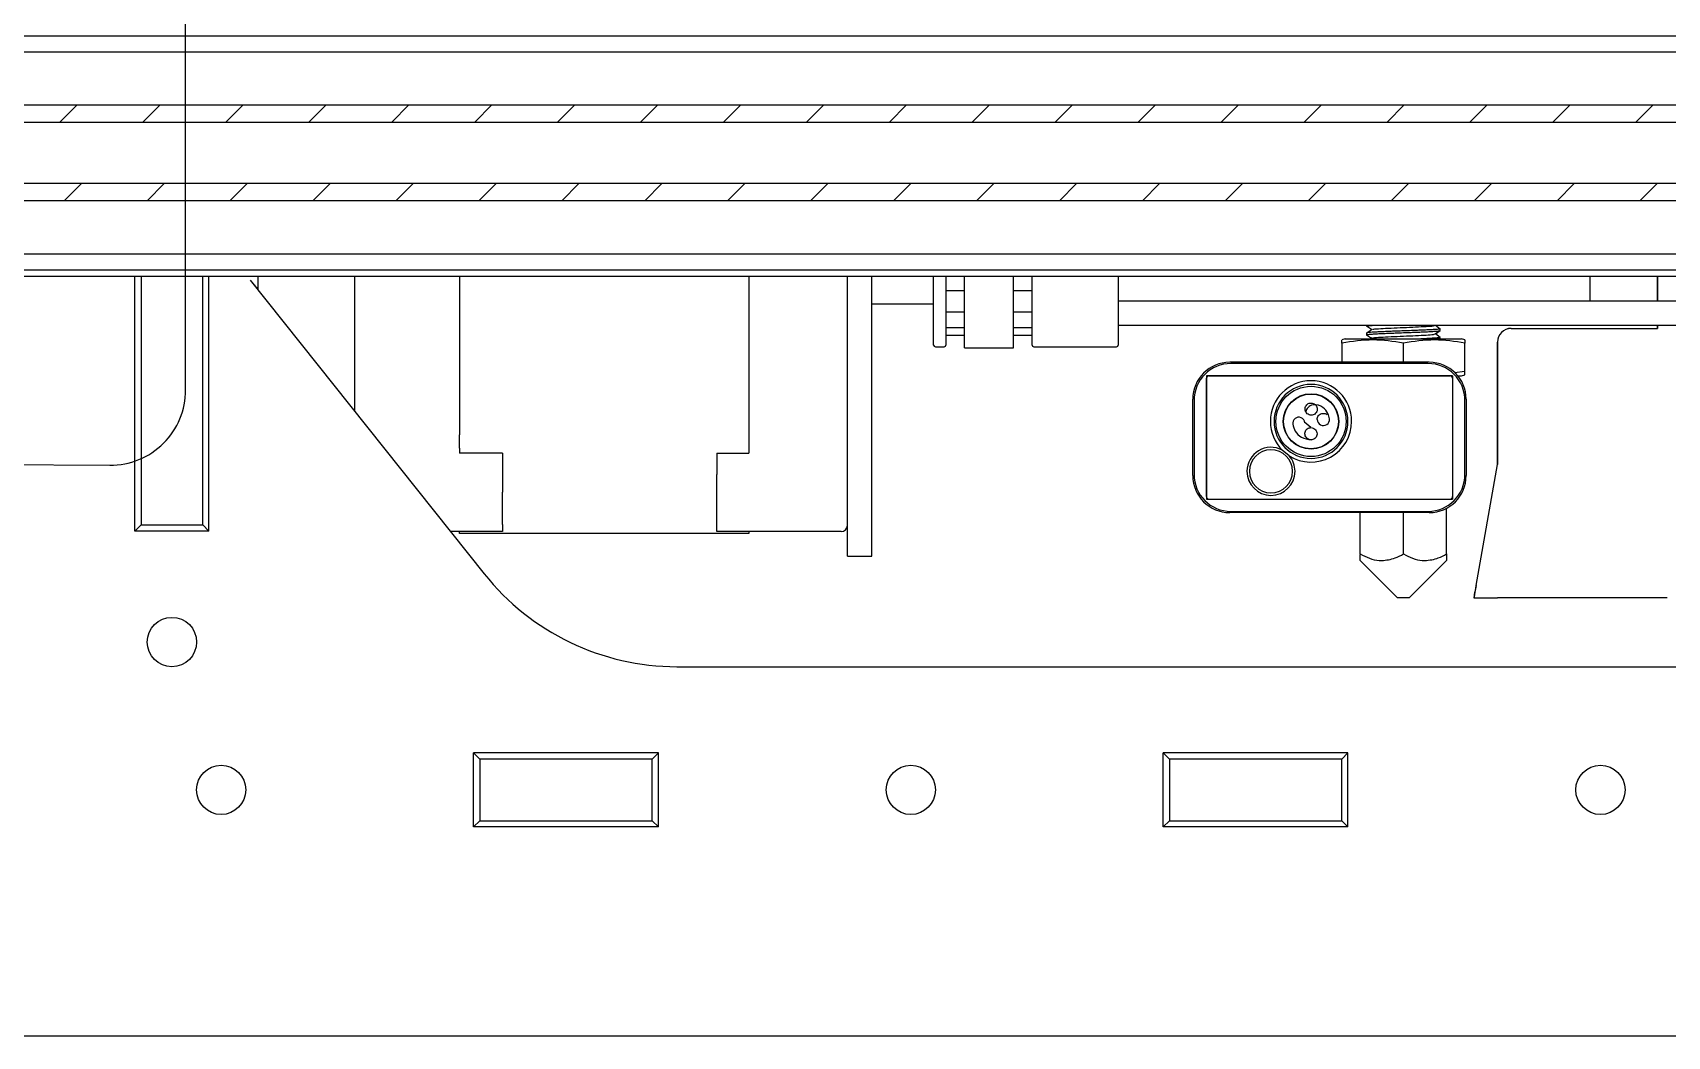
# Model space of a CAD drawing. Header units: millimetres. Extents: x -300 to 1184, y 5 to 1469.
# Drawn here: x 695.5 to 784, y 625.1 to 679.4 of the extents above; entities that cross this region are included whole.
import ezdxf

# ---------------------------------------------------------------- set-up
doc = ezdxf.new("R2010")
doc.units = ezdxf.units.MM

msp = doc.modelspace()

# ---------------------------------------------------------------- hatches: boundary and pattern name
at = {"linetype": 'Continuous', "lineweight": 18}
h = msp.add_hatch(dxfattribs=at)
h.set_pattern_fill('ANSI31', style=0)
h.paths.add_polyline_path([(686.414, 674.569), (931.081, 674.569), (931.081, 675.502), (686.414, 675.502)], flags=0)
h = msp.add_hatch(dxfattribs=at)
h.set_pattern_fill('ANSI31', style=0)
h.paths.add_polyline_path([(686.414, 670.302), (931.081, 670.302), (931.081, 671.236), (686.414, 671.236)], flags=0)

# ---------------------------------------------------------------- linework, layer by layer
at = {"color": 7, "linetype": 'Continuous'}
for p, q in [((703.822, 660.076), (703.822, 716.236)), ((679.584, 656.138), (699.72, 656.002))]:
    msp.add_line(p, q, dxfattribs=at)
at = {"color": 7, "linetype": 'Continuous', "lineweight": 25}
for p, q in [((686.414, 679.236), (931.081, 679.236)), ((686.414, 678.369), (931.081, 678.369)), ((686.414, 675.502), (931.081, 675.502)), ((686.414, 674.569), (931.081, 674.569)), ((931.081, 671.236), (686.414, 671.236)), ((931.081, 670.302), (686.414, 670.302)), ((686.414, 667.436), (931.081, 667.436)), ((686.414, 666.569), (931.081, 666.569)), ((686.414, 666.236), (931.081, 666.236)), ((701.081, 652.432), (701.081, 666.236)), ((701.414, 666.236), (701.414, 652.765)), ((704.748, 652.765), (704.748, 666.236)), ((705.081, 652.432), (705.081, 666.236)), ((707.322, 666.011), (719.988, 650.121)), ((707.748, 665.503), (707.748, 666.236)), ((712.979, 658.914), (712.979, 666.236)), ((718.646, 666.236), (718.646, 657.65)), ((734.312, 666.236), (734.312, 657.65)), ((739.646, 657.738), (739.646, 666.236)), ((740.979, 657.738), (740.979, 666.236)), ((744.312, 662.504), (744.312, 666.236)), ((744.979, 666.236), (744.979, 662.504)), ((744.979, 665.456), (745.979, 665.456)), ((745.979, 662.343), (745.979, 666.236)), ((748.646, 662.343), (748.646, 666.236)), ((748.646, 665.456), (749.646, 665.456)), ((749.646, 664.869), (749.646, 666.236)), ((754.312, 666.236), (754.312, 664.869)), ((779.846, 666.236), (779.846, 664.902)), ((783.508, 666.236), (783.508, 664.902)), ((783.51, 664.902), (783.51, 666.236)), ((740.979, 664.738), (744.312, 664.738)), ((749.646, 662.504), (749.646, 664.869)), ((754.312, 664.902), (794.312, 664.902)), ((754.312, 664.869), (754.312, 662.504)), ((744.979, 664.302), (745.979, 664.302)), ((748.646, 664.302), (749.646, 664.302)), ((744.979, 663.453), (745.979, 663.453)), ((744.979, 663.039), (745.979, 663.039)), ((744.979, 663.035), (745.979, 663.035)), ((748.646, 663.453), (749.646, 663.453)), ((748.646, 663.039), (749.646, 663.039)), ((748.646, 663.035), (749.646, 663.035)), ((754.312, 663.569), (794.312, 663.569)), ((766.598, 662.836), (766.412, 662.775)), ((766.598, 662.836), (769.746, 662.836)), ((767.746, 663.569), (767.746, 663.522)), ((767.794, 663.506), (767.746, 663.522)), ((768.012, 663.336), (767.746, 663.522)), ((767.746, 663.149), (768.012, 663.336)), ((767.746, 663.149), (767.746, 663.056)), ((767.794, 663.04), (767.746, 663.056)), ((767.746, 663.056), (768.012, 662.869)), ((768.055, 663.352), (767.792, 663.164)), ((768.012, 662.869), (767.965, 662.836)), ((768.055, 662.886), (767.985, 662.836)), ((768.04, 662.863), (768.012, 662.869)), ((769.746, 662.836), (772.894, 662.836)), ((771.437, 663.553), (771.46, 663.569)), ((771.437, 663.086), (771.7, 663.274)), ((771.479, 663.569), (771.746, 663.382)), ((771.479, 663.102), (771.746, 663.289)), ((771.746, 662.916), (771.479, 663.102)), ((771.746, 663.289), (771.746, 663.382)), ((771.746, 662.836), (771.746, 662.916)), ((773.079, 662.775), (772.894, 662.836)), ((775.581, 663.403), (775.582, 663.403)), ((775.582, 663.403), (783.509, 663.403)), ((783.508, 663.569), (783.508, 663.403)), ((783.509, 663.403), (783.509, 663.569)), ((744.412, 662.404), (744.879, 662.404)), ((745.979, 662.343), (748.646, 662.343)), ((749.746, 662.404), (754.212, 662.404)), ((766.412, 662.606), (766.412, 661.569)), ((769.746, 661.569), (769.746, 662.606)), ((773.079, 661.065), (773.079, 662.606)), ((774.841, 662.663), (774.841, 656.031)), ((774.842, 656.031), (774.842, 662.663)), ((771.146, 661.569), (760.346, 661.569)), ((771.079, 661.502), (760.412, 661.502)), ((773.079, 661.065), (772.515, 661.007)), ((759.079, 660.836), (759.079, 654.169)), ((772.412, 660.836), (759.079, 660.836)), ((759.079, 654.302), (759.079, 660.702)), ((759.212, 660.836), (772.279, 660.836)), ((772.412, 660.836), (772.412, 654.169)), ((772.412, 660.702), (772.412, 654.302)), ((772.694, 660.836), (772.894, 660.836)), ((772.894, 660.836), (773.079, 660.896)), ((758.346, 655.436), (758.346, 659.569)), ((758.412, 659.502), (758.412, 655.502)), ((773.079, 655.502), (773.079, 659.502)), ((773.146, 659.569), (773.146, 655.436)), ((718.646, 656.927), (718.646, 657.65)), ((734.312, 657.65), (734.312, 656.927)), ((739.646, 651.071), (739.646, 657.738)), ((740.979, 651.071), (740.979, 657.738)), ((764.74, 658.032), (764.413, 658.316)), ((718.646, 656.927), (718.646, 656.644)), ((720.979, 656.644), (718.646, 656.644)), ((720.979, 656.644), (720.979, 655.49)), ((732.579, 656.644), (732.579, 655.49)), ((732.579, 656.644), (734.312, 656.644)), ((734.312, 656.927), (734.312, 656.644)), ((763.572, 656.509), (763.184, 656.82)), ((773.686, 649.482), (774.841, 656.031)), ((773.687, 649.482), (774.842, 656.031)), ((774.842, 656.031), (774.841, 656.031)), ((720.979, 655.49), (720.979, 654.547)), ((732.579, 654.547), (732.579, 655.49)), ((720.979, 652.795), (720.979, 654.547)), ((732.579, 652.795), (732.579, 654.547)), ((759.079, 654.169), (772.412, 654.169)), ((759.212, 654.169), (772.279, 654.169)), ((771.146, 653.436), (760.346, 653.436)), ((760.412, 653.502), (771.079, 653.502)), ((767.412, 651.197), (767.412, 653.436)), ((769.746, 651.197), (769.746, 653.436)), ((772.079, 651.197), (772.079, 653.667)), ((701.081, 652.432), (701.414, 652.765)), ((705.081, 652.432), (701.081, 652.432)), ((701.414, 652.765), (704.748, 652.765)), ((704.748, 652.765), (705.081, 652.432)), ((720.979, 652.404), (718.168, 652.404)), ((718.646, 652.304), (718.646, 652.404)), ((734.312, 652.304), (718.646, 652.304)), ((720.979, 652.795), (720.979, 652.404)), ((732.579, 652.404), (732.579, 652.795)), ((739.312, 652.404), (732.579, 652.404)), ((734.312, 652.404), (734.312, 652.304)), ((739.646, 651.071), (740.979, 651.071)), ((767.412, 651.197), (767.412, 651.161)), ((767.412, 650.836), (769.412, 648.836)), ((770.079, 648.836), (772.079, 650.836)), ((769.412, 648.836), (769.746, 648.836)), ((769.746, 648.836), (770.079, 648.836)), ((773.57, 648.816), (773.569, 648.816)), ((773.57, 648.816), (774.842, 648.816)), ((784.034, 648.816), (774.842, 648.816)), ((730.414, 645.099), (846.414, 645.099)), ((719.748, 640.099), (719.414, 640.432)), ((729.414, 640.432), (719.414, 640.432)), ((719.414, 636.432), (719.414, 640.432)), ((719.748, 640.099), (719.748, 636.765)), ((729.081, 640.099), (719.748, 640.099)), ((729.081, 640.099), (729.414, 640.432)), ((729.081, 636.765), (729.081, 640.099)), ((729.414, 636.432), (729.414, 640.432)), ((757.081, 640.099), (756.748, 640.432)), ((766.748, 640.432), (756.748, 640.432)), ((756.748, 636.432), (756.748, 640.432)), ((757.081, 640.099), (757.081, 636.765)), ((766.414, 640.099), (757.081, 640.099)), ((766.414, 640.099), (766.748, 640.432)), ((766.414, 636.765), (766.414, 640.099)), ((766.748, 636.432), (766.748, 640.432)), ((719.414, 636.432), (719.748, 636.765)), ((729.414, 636.432), (719.414, 636.432)), ((719.748, 636.765), (729.081, 636.765)), ((729.414, 636.432), (729.081, 636.765)), ((756.748, 636.432), (757.081, 636.765)), ((766.748, 636.432), (756.748, 636.432)), ((757.081, 636.765), (766.414, 636.765)), ((766.748, 636.432), (766.414, 636.765)), ((803.748, 625.099), (686.414, 625.099))]:
    msp.add_line(p, q, dxfattribs=at)
for centre, radius in [((764.746, 658.369), 1.9), ((764.746, 658.369), 1.5), ((764.746, 658.369), 1.483), ((703.081, 646.432), 1.333), ((705.748, 638.432), 1.333), ((743.081, 638.432), 1.333), ((780.414, 638.432), 1.333)]:
    msp.add_circle(centre, radius, dxfattribs=at)
for centre, radius, start, end in [((717.748, 674.322), 13.333, 218.55991, 221.40962), ((775.581, 662.663), 0.74, 90, 180.00541), ((775.582, 662.663), 0.74, 90, 180), ((744.412, 662.504), 0.1, 180, 270), ((744.879, 662.504), 0.1, 270, 0), ((749.746, 662.504), 0.1, 180, 270), ((754.212, 662.504), 0.1, 270, 0), ((760.346, 659.569), 2, 90, 180), ((760.412, 659.502), 2, 90, 180), ((771.079, 659.502), 2, 0, 90), ((771.146, 659.569), 2, 0, 90), ((759.212, 660.702), 0.133, 90, 180), ((764.746, 658.369), 2.2, 360, 180), ((764.746, 658.369), 2, 360, 180), ((772.279, 660.702), 0.133, 0, 90), ((764.085, 658.266), 0.332, 5.97001, 189.43118), ((765.413, 658.474), 0.333, 180.0234, 6.10153), ((764.746, 658.369), 2.2, 180, 224.76049), ((764.746, 658.369), 2, 180, 360), ((764.746, 658.369), 2.2, 237.74758, 360), ((762.579, 655.669), 1.3, 62.28767, 180), ((762.579, 655.669), 1.167, 0, 180), ((762.579, 655.669), 1.3, 0, 40.2204), ((760.346, 655.436), 2, 180, 270), ((760.412, 655.502), 2, 180, 270), ((762.579, 655.669), 1.3, 180, 0), ((762.579, 655.669), 1.167, 180, 0), ((771.079, 655.502), 2, 270, 0), ((771.146, 655.436), 2, 270, 0), ((759.212, 654.302), 0.133, 180, 270), ((772.279, 654.302), 0.133, 270, 0), ((739.312, 652.738), 0.333, 270, 0), ((730.414, 658.432), 13.333, 218.55991, 270)]:
    msp.add_arc(centre, radius, start, end, dxfattribs=at)
at = {"color": 7, "linetype": 'Continuous'}
msp.add_arc((699.748, 660.076), 4.075, 269.61156, 0, dxfattribs=at)
at = {"color": 7, "linetype": 'Continuous', "lineweight": 25}
for centre, start_param, end_param in [((773.686, 649.482), 1.570807, 3.141603), ((773.687, 649.482), 3.141603, 4.7124)]:
    msp.add_ellipse(centre, major_axis=(0.118, 0.667), ratio=0.000061, start_param=start_param, end_param=end_param, dxfattribs=at)
for points, knots in [([(767.746, 663.522), (767.751, 663.527), (767.762, 663.535), (767.85, 663.547), (767.971, 663.559), (768.084, 663.566), (768.133, 663.569)], [0, 0, 0, 0, 0.26482, 0.537319, 0.802139, 1, 1, 1, 1]), ([(771.746, 663.382), (771.74, 663.378), (771.73, 663.37), (771.642, 663.357), (771.504, 663.345), (771.316, 663.332), (771.082, 663.32), (770.813, 663.307), (770.51, 663.295), (770.154, 663.281), (769.782, 663.267), (769.41, 663.253), (769.083, 663.241), (768.773, 663.228), (768.492, 663.216), (768.245, 663.203), (768.043, 663.191), (767.888, 663.178), (767.771, 663.164), (767.755, 663.155), (767.746, 663.149)], [0, 0, 0, 0, 0.052969, 0.107475, 0.160444, 0.214949, 0.267919, 0.322424, 0.375394, 0.429899, 0.5, 0.552969, 0.607475, 0.660444, 0.714949, 0.767919, 0.822424, 0.875394, 0.929899, 1, 1, 1, 1]), ([(767.746, 663.056), (767.751, 663.06), (767.762, 663.068), (767.849, 663.081), (767.987, 663.093), (768.175, 663.106), (768.409, 663.118), (768.679, 663.131), (768.982, 663.143), (769.338, 663.157), (769.71, 663.171), (770.082, 663.185), (770.408, 663.197), (770.719, 663.21), (770.999, 663.222), (771.246, 663.235), (771.449, 663.247), (771.604, 663.26), (771.72, 663.274), (771.737, 663.284), (771.746, 663.289)], [0, 0, 0, 0, 0.052969, 0.107475, 0.160444, 0.214949, 0.267919, 0.322424, 0.375394, 0.429899, 0.5, 0.552969, 0.607475, 0.660444, 0.714949, 0.767919, 0.822424, 0.875394, 0.929899, 1, 1, 1, 1]), ([(768.087, 663.352), (768.101, 663.356), (768.148, 663.37), (768.498, 663.394), (769.063, 663.423), (769.746, 663.452), (770.429, 663.482), (770.994, 663.511), (771.343, 663.534), (771.39, 663.548), (771.405, 663.553)], [0, 0, 0, 0, 0.0636909, 0.2090578, 0.3544247, 0.5000004, 0.6455761, 0.7909427, 0.9363093, 1, 1, 1, 1]), ([(768.087, 662.885), (768.101, 662.89), (768.148, 662.904), (768.498, 662.927), (769.063, 662.957), (769.746, 662.986), (770.429, 663.015), (770.994, 663.044), (771.343, 663.068), (771.39, 663.082), (771.405, 663.086)], [0, 0, 0, 0, 0.063691, 0.209058, 0.354424, 0.5, 0.645576, 0.790942, 0.936309, 1, 1, 1, 1]), ([(771.746, 662.916), (771.74, 662.912), (771.73, 662.903), (771.642, 662.891), (771.504, 662.878), (771.317, 662.866), (771.081, 662.853), (770.87, 662.843), (770.729, 662.837), (770.69, 662.836)], [0, 0, 0, 0, 0.154467, 0.313413, 0.46788, 0.626826, 0.781294, 0.94024, 1, 1, 1, 1]), ([(773.079, 662.773), (773.079, 662.774), (773.079, 662.827), (773.079, 662.716), (773.079, 662.606)], [0, 0, 0, 0, 0.012963, 1, 1, 1, 1]), ([(769.746, 662.606), (769.198, 662.69), (768.087, 662.859), (766.976, 662.692), (766.412, 662.606)], [0, 0, 0, 0, 0.492888, 1, 1, 1, 1]), ([(766.412, 662.606), (766.412, 662.612), (766.412, 662.715), (766.412, 662.745), (766.412, 662.773)], [0, 0, 0, 0, 0.054205, 1, 1, 1, 1]), ([(773.079, 662.606), (772.532, 662.69), (771.421, 662.859), (770.309, 662.692), (769.746, 662.606)], [0, 0, 0, 0, 0.492888, 1, 1, 1, 1]), ([(773.079, 660.898), (773.079, 660.898), (773.079, 660.844), (773.079, 660.955), (773.079, 661.065)], [0, 0, 0, 0, 0.012963, 1, 1, 1, 1]), ([(765.083, 659.04), (765.078, 659.077), (765.068, 659.151), (765.008, 659.249), (764.922, 659.323), (764.816, 659.364), (764.703, 659.369), (764.596, 659.336), (764.507, 659.269), (764.446, 659.176), (764.425, 659.092), (764.424, 659.006), (764.441, 658.921), (764.5, 658.823), (764.587, 658.749), (764.692, 658.708), (764.805, 658.703), (764.912, 658.736), (765.001, 658.803), (765.062, 658.896), (765.084, 658.98), (765.083, 659.028), (765.083, 659.04)], [0, 0, 0, 0, 0.053686, 0.107372, 0.161059, 0.214745, 0.268431, 0.322117, 0.375804, 0.42949, 0.483176, 0.5, 0.553686, 0.607372, 0.661059, 0.714745, 0.768431, 0.822117, 0.875804, 0.92949, 0.983176, 1, 1, 1, 1]), ([(765.744, 658.509), (765.723, 658.604), (765.678, 658.81), (765.422, 659.167), (764.949, 659.337), (764.542, 659.146), (764.49, 658.975), (764.463, 658.888)], [0, 0, 0, 0, 0.204866, 0.442529, 0.709565, 0.851882, 1, 1, 1, 1]), ([(765.079, 658.473), (765.083, 658.511), (765.09, 658.586), (765.147, 658.685), (765.231, 658.761), (765.336, 658.805), (765.449, 658.81), (765.548, 658.785), (765.597, 658.747), (765.616, 658.731)], [0, 0, 0, 0, 0.150101, 0.300215, 0.45005, 0.599845, 0.749958, 0.900603, 1, 1, 1, 1]), ([(763.754, 658.219), (763.79, 658.089), (763.87, 657.804), (764.238, 657.448), (764.575, 657.399), (764.756, 657.373)], [0, 0, 0, 0, 0.2788, 0.612138, 1, 1, 1, 1]), ([(764.413, 657.698), (764.418, 657.661), (764.428, 657.587), (764.489, 657.489), (764.575, 657.416), (764.681, 657.374), (764.794, 657.37), (764.901, 657.402), (764.99, 657.469), (765.051, 657.562), (765.07, 657.641), (765.072, 657.686), (765.072, 657.696), (765.072, 657.702), (765.071, 657.742), (765.055, 657.817), (764.997, 657.915), (764.91, 657.989), (764.804, 658.031), (764.692, 658.035), (764.585, 658.002), (764.495, 657.935), (764.434, 657.842), (764.413, 657.758), (764.413, 657.71), (764.413, 657.698)], [0, 0, 0, 0, 0.053686, 0.107372, 0.161058, 0.214743, 0.268429, 0.322115, 0.375801, 0.429487, 0.483173, 0.491576, 0.495788, 0.497896, 0.500003, 0.553689, 0.607375, 0.661061, 0.714747, 0.768433, 0.822119, 0.875804, 0.92949, 0.983176, 1, 1, 1, 1]), ([(767.412, 651.197), (767.746, 651.033), (768.125, 650.847), (768.53, 650.837), (768.579, 650.836)], [0, 0, 0, 0, 0.879051, 1, 1, 1, 1]), ([(767.412, 650.836), (767.412, 650.865), (767.412, 650.911), (767.412, 651.095), (767.412, 651.161)], [0, 0, 0, 0, 0.641439, 1, 1, 1, 1]), ([(768.579, 650.836), (768.825, 650.866), (769.232, 650.915), (769.6, 651.117), (769.746, 651.197)], [0, 0, 0, 0, 0.604635, 1, 1, 1, 1]), ([(769.746, 651.197), (770.079, 651.033), (770.459, 650.847), (770.863, 650.837), (770.912, 650.836)], [0, 0, 0, 0, 0.879051, 1, 1, 1, 1]), ([(770.912, 650.836), (771.159, 650.866), (771.565, 650.915), (771.934, 651.117), (772.079, 651.197)], [0, 0, 0, 0, 0.6046355, 1, 1, 1, 1]), ([(772.079, 651.197), (772.079, 651.033), (772.079, 650.847), (772.079, 650.837), (772.079, 650.836)], [0, 0, 0, 0, 0.879051, 1, 1, 1, 1])]:
    msp.add_open_spline(points, degree=3, knots=knots, dxfattribs=at)

doc.saveas('drawing.dxf')
